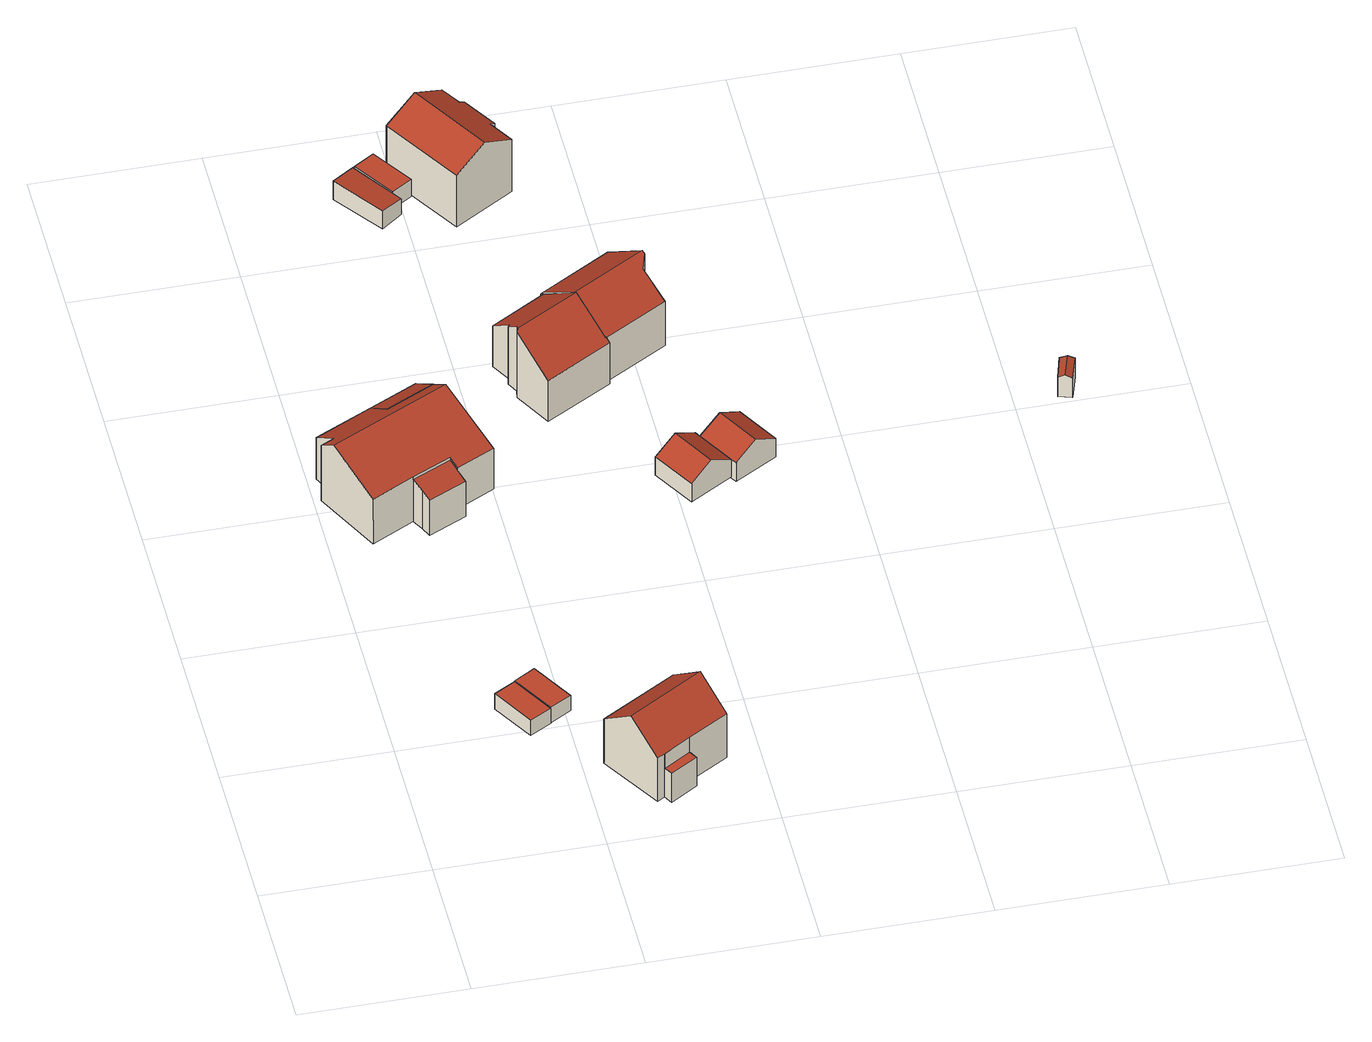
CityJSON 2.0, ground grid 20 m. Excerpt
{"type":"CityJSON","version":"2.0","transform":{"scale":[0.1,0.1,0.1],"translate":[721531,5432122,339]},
"CityObjects":{
"building1":{"type":"Building","attributes":{"Gemeindeschluessel":"09375199","HoeheDach":"343.941","HoeheGrund":"341.650","Methode":"1000","NiedrigsteTraufeDesGebaeudes":"343.941","Geometrietyp2DReferenz":"3000","measuredHeight":2.29,"function":"31001_2000","roofType":"1000"},"geometry":[{"type":"Solid","lod":"2","boundaries":[[[[0,1,2,3]],[[4,5,6,7]],[[3,2,5,4]],[[1,6,5,2]],[[3,4,7,0]],[[7,6,1,0]]]],"semantics":{"surfaces":[{"type":"WallSurface","Flaeche":"13.695","Z_MAX":"2.291","Z_MAX_ASL":"343.941","Z_MIN":"0.000","Z_MIN_ASL":"341.650"},{"type":"WallSurface","Flaeche":"13.674","Z_MAX":"2.291","Z_MAX_ASL":"343.941","Z_MIN":"0.000","Z_MIN_ASL":"341.650"},{"type":"WallSurface","Flaeche":"6.847","Z_MAX":"2.291","Z_MAX_ASL":"343.941","Z_MIN":"0.000","Z_MIN_ASL":"341.650"},{"type":"RoofSurface","Dachneigung":"90.000","Dachorientierung":"-1.000","Flaeche":"17.864","Z_MAX":"2.291","Z_MAX_ASL":"343.941","Z_MIN":"2.291","Z_MIN_ASL":"343.941"},{"type":"GroundSurface","Flaeche":"17.864","Z_MAX":"0.000","Z_MAX_ASL":"341.650","Z_MIN":"0.000","Z_MIN_ASL":"341.650"},{"type":"WallSurface","Flaeche":"6.856","Z_MAX":"2.291","Z_MAX_ASL":"343.941","Z_MIN":"0.000","Z_MIN_ASL":"341.650"}],"values":[[0,1,2,3,4,5]]}}]},
"building2":{"type":"Building","attributes":{"Gemeindeschluessel":"09375199","HoeheDach":"343.956","HoeheGrund":"341.670","Methode":"1000","NiedrigsteTraufeDesGebaeudes":"343.956","Geometrietyp2DReferenz":"3000","measuredHeight":2.29,"function":"31001_2000","roofType":"1000"},"geometry":[{"type":"Solid","lod":"2","boundaries":[[[[8,9,10,11]],[[12,13,14,15]],[[15,14,9,8]],[[9,14,13,10]],[[11,12,15,8]],[[11,10,13,12]]]],"semantics":{"surfaces":[{"type":"WallSurface","Flaeche":"13.644","Z_MAX":"2.286","Z_MAX_ASL":"343.956","Z_MIN":"0.000","Z_MIN_ASL":"341.670"},{"type":"WallSurface","Flaeche":"13.655","Z_MAX":"2.286","Z_MAX_ASL":"343.956","Z_MIN":"0.000","Z_MIN_ASL":"341.670"},{"type":"WallSurface","Flaeche":"6.831","Z_MAX":"2.286","Z_MAX_ASL":"343.956","Z_MIN":"0.000","Z_MIN_ASL":"341.670"},{"type":"RoofSurface","Dachneigung":"90.000","Dachorientierung":"-1.000","Flaeche":"17.817","Z_MAX":"2.286","Z_MAX_ASL":"343.956","Z_MIN":"2.286","Z_MIN_ASL":"343.956"},{"type":"GroundSurface","Flaeche":"17.817","Z_MAX":"0.000","Z_MAX_ASL":"341.670","Z_MIN":"0.000","Z_MIN_ASL":"341.670"},{"type":"WallSurface","Flaeche":"6.811","Z_MAX":"2.286","Z_MAX_ASL":"343.956","Z_MIN":"0.000","Z_MIN_ASL":"341.670"}],"values":[[0,1,2,3,4,5]]}}]},
"building3":{"type":"Building","attributes":{"Gemeindeschluessel":"09375199","HoeheDach":"352.050","HoeheGrund":"342.250","Methode":"2000","NiedrigsteTraufeDesGebaeudes":"347.508","Geometrietyp2DReferenz":"3000","measuredHeight":9.8,"function":"31001_1000","roofType":"3100"},"address":[{"Country":"Germany","Locality":"Sinzing","ThoroughfareName":"Eilsbrunner Straße 4"}],"geometry":[{"type":"Solid","lod":"2","boundaries":[[[[16,17,18,19]],[[20,21,22,19,18]],[[23,24,25,26,27]],[[28,29,22,21]],[[26,25,18,17,30,31,32]],[[33,34,31,30,35]],[[33,35,36,37]],[[20,18,25,24]],[[34,38,39,32,31]],[[33,37,28,21,20,24,23,40,41,42,43,38,34]],[[44,41,40,45]],[[22,29,36,35,16,19]],[[37,36,29,28]],[[46,43,42,47]],[[35,30,17,16]],[[26,32,39,46,47,44,45,27]],[[43,46,39,38]],[[41,44,47,42]],[[23,27,45,40]]]],"semantics":{"surfaces":[{"type":"WallSurface","Flaeche":"2.490","Z_MAX":"6.780","Z_MAX_ASL":"349.030","Z_MIN":"6.300","Z_MIN_ASL":"348.550"},{"type":"WallSurface","Flaeche":"8.983","Z_MAX":"6.798","Z_MAX_ASL":"349.049","Z_MIN":"0.000","Z_MIN_ASL":"342.250"},{"type":"WallSurface","Flaeche":"77.847","Z_MAX":"9.800","Z_MAX_ASL":"352.050","Z_MIN":"0.000","Z_MIN_ASL":"342.250"},{"type":"WallSurface","Flaeche":"8.106","Z_MAX":"5.784","Z_MAX_ASL":"348.034","Z_MIN":"0.000","Z_MIN_ASL":"342.250"},{"type":"RoofSurface","Dachneigung":"66.758","Dachorientierung":"155.819","Flaeche":"130.863","Z_MAX":"9.800","Z_MAX_ASL":"352.050","Z_MIN":"6.162","Z_MIN_ASL":"348.412"},{"type":"WallSurface","Flaeche":"31.859","Z_MAX":"6.162","Z_MAX_ASL":"348.412","Z_MIN":"0.000","Z_MIN_ASL":"342.250"},{"type":"WallSurface","Flaeche":"39.347","Z_MAX":"6.799","Z_MAX_ASL":"349.049","Z_MIN":"0.000","Z_MIN_ASL":"342.250"},{"type":"WallSurface","Flaeche":"87.368","Z_MAX":"9.800","Z_MAX_ASL":"352.050","Z_MIN":"0.000","Z_MIN_ASL":"342.250"},{"type":"GroundSurface","Flaeche":"195.209","Z_MAX":"0.000","Z_MAX_ASL":"342.250","Z_MIN":"0.000","Z_MIN_ASL":"342.250"},{"type":"WallSurface","Flaeche":"22.751","Z_MAX":"8.327","Z_MAX_ASL":"350.577","Z_MIN":"0.000","Z_MIN_ASL":"342.250"},{"type":"RoofSurface","Dachneigung":"70.278","Dachorientierung":"155.819","Flaeche":"15.933","Z_MAX":"6.300","Z_MAX_ASL":"348.550","Z_MIN":"5.258","Z_MIN_ASL":"347.508"},{"type":"WallSurface","Flaeche":"26.970","Z_MAX":"5.258","Z_MAX_ASL":"347.508","Z_MIN":"0.000","Z_MIN_ASL":"342.250"},{"type":"WallSurface","Flaeche":"22.879","Z_MAX":"8.295","Z_MAX_ASL":"350.545","Z_MIN":"0.000","Z_MIN_ASL":"342.250"},{"type":"WallSurface","Flaeche":"0.617","Z_MAX":"6.780","Z_MAX_ASL":"349.030","Z_MIN":"5.784","Z_MIN_ASL":"348.034"},{"type":"RoofSurface","Dachneigung":"55.981","Dachorientierung":"335.820","Flaeche":"72.351","Z_MAX":"9.800","Z_MAX_ASL":"352.050","Z_MIN":"6.158","Z_MIN_ASL":"348.408"},{"type":"WallSurface","Flaeche":"54.484","Z_MAX":"8.328","Z_MAX_ASL":"350.578","Z_MIN":"0.000","Z_MIN_ASL":"342.250"},{"type":"WallSurface","Flaeche":"48.245","Z_MAX":"6.214","Z_MAX_ASL":"348.464","Z_MIN":"0.000","Z_MIN_ASL":"342.250"},{"type":"WallSurface","Flaeche":"14.571","Z_MAX":"8.327","Z_MAX_ASL":"350.577","Z_MIN":"0.000","Z_MIN_ASL":"342.250"}],"values":[[0,1,2,3,4,5,3,6,7,8,9,10,11,12,13,14,15,16,17]]}}]},
"building4":{"type":"Building","attributes":{"Gemeindeschluessel":"09375199","HoeheDach":"353.490","HoeheGrund":"343.390","Methode":"2000","NiedrigsteTraufeDesGebaeudes":"347.762","Geometrietyp2DReferenz":"3000","measuredHeight":10.1,"function":"31001_1000","roofType":"3100"},"address":[{"Country":"Germany","Locality":"Sinzing","ThoroughfareName":"Eilsbrunner Straße 1"}],"geometry":[{"type":"Solid","lod":"2","boundaries":[[[[48,49,50,51]],[[52,51,50,53,54]],[[55,56,57,58]],[[59,60,61,62,54,63]],[[64,65,59,63,66]],[[66,63,54,53]],[[64,48,51,52,67,55,58,65]],[[61,60,57,56]],[[64,66,49,48]],[[52,54,62,67]],[[50,49,66,53]],[[65,58,57,60,59]],[[55,67,62,61,56]]]],"semantics":{"surfaces":[{"type":"WallSurface","Flaeche":"16.809","Z_MAX":"4.373","Z_MAX_ASL":"347.763","Z_MIN":"-0.000","Z_MIN_ASL":"343.390"},{"type":"WallSurface","Flaeche":"5.209","Z_MAX":"6.652","Z_MAX_ASL":"350.042","Z_MIN":"-0.000","Z_MIN_ASL":"343.390"},{"type":"WallSurface","Flaeche":"70.870","Z_MAX":"6.679","Z_MAX_ASL":"350.069","Z_MIN":"-0.000","Z_MIN_ASL":"343.390"},{"type":"RoofSurface","Dachneigung":"51.914","Dachorientierung":"151.334","Flaeche":"59.351","Z_MAX":"10.100","Z_MAX_ASL":"353.490","Z_MIN":"6.640","Z_MIN_ASL":"350.030"},{"type":"WallSurface","Flaeche":"37.932","Z_MAX":"6.643","Z_MAX_ASL":"350.033","Z_MIN":"-0.000","Z_MIN_ASL":"343.390"},{"type":"WallSurface","Flaeche":"8.568","Z_MAX":"6.642","Z_MAX_ASL":"350.033","Z_MIN":"4.420","Z_MIN_ASL":"347.810"},{"type":"GroundSurface","Flaeche":"97.467","Z_MAX":"-0.000","Z_MAX_ASL":"343.390","Z_MIN":"-0.000","Z_MIN_ASL":"343.390"},{"type":"RoofSurface","Dachneigung":"51.914","Dachorientierung":"331.334","Flaeche":"58.805","Z_MAX":"10.100","Z_MAX_ASL":"353.490","Z_MIN":"6.679","Z_MIN_ASL":"350.069"},{"type":"WallSurface","Flaeche":"5.095","Z_MAX":"4.420","Z_MAX_ASL":"347.810","Z_MIN":"-0.000","Z_MIN_ASL":"343.390"},{"type":"WallSurface","Flaeche":"6.757","Z_MAX":"6.652","Z_MAX_ASL":"350.042","Z_MIN":"-0.000","Z_MIN_ASL":"343.390"},{"type":"RoofSurface","Dachneigung":"87.651","Dachorientierung":"151.334","Flaeche":"4.473","Z_MAX":"4.420","Z_MAX_ASL":"347.810","Z_MIN":"4.372","Z_MIN_ASL":"347.762"},{"type":"WallSurface","Flaeche":"73.546","Z_MAX":"10.100","Z_MAX_ASL":"353.490","Z_MIN":"-0.000","Z_MIN_ASL":"343.390"},{"type":"WallSurface","Flaeche":"73.493","Z_MAX":"10.100","Z_MAX_ASL":"353.490","Z_MIN":"-0.000","Z_MIN_ASL":"343.390"}],"values":[[0,1,2,3,4,5,6,7,8,9,10,11,12]]}}]},
"building5":{"type":"Building","attributes":{"Gemeindeschluessel":"09375199","HoeheDach":"350.647","HoeheGrund":"344.252","Methode":"1000","NiedrigsteTraufeDesGebaeudes":"348.342","Geometrietyp2DReferenz":"3000","measuredHeight":6.39,"function":"51009_1610","roofType":"2100"},"geometry":[{"type":"Solid","lod":"2","boundaries":[[[[68,39,69,47]],[[70,39,68,71]],[[72,69,39,70]],[[71,68,47,73]],[[73,47,69,72]],[[73,72,70,71]]]],"semantics":{"surfaces":[{"type":"RoofSurface","Dachneigung":"54.946","Dachorientierung":"334.000","Flaeche":"25.762","Z_MAX":"6.395","Z_MAX_ASL":"350.647","Z_MIN":"4.090","Z_MIN_ASL":"348.342"},{"type":"WallSurface","Flaeche":"41.949","Z_MAX":"6.395","Z_MAX_ASL":"350.647","Z_MIN":"0.000","Z_MIN_ASL":"344.252"},{"type":"WallSurface","Flaeche":"17.228","Z_MAX":"6.395","Z_MAX_ASL":"350.647","Z_MIN":"0.000","Z_MIN_ASL":"344.252"},{"type":"WallSurface","Flaeche":"16.732","Z_MAX":"6.395","Z_MAX_ASL":"350.647","Z_MIN":"0.000","Z_MIN_ASL":"344.252"},{"type":"WallSurface","Flaeche":"26.914","Z_MAX":"4.173","Z_MAX_ASL":"348.425","Z_MIN":"0.000","Z_MIN_ASL":"344.252"},{"type":"GroundSurface","Flaeche":"21.089","Z_MAX":"0.000","Z_MAX_ASL":"344.252","Z_MIN":"0.000","Z_MIN_ASL":"344.252"}],"values":[[0,1,2,3,4,5]]}}]},
"building6":{"type":"Building","attributes":{"Gemeindeschluessel":"09375199","HoeheDach":"348.081","HoeheGrund":"345.280","Methode":"1000","NiedrigsteTraufeDesGebaeudes":"347.749","Geometrietyp2DReferenz":"3000","measuredHeight":2.8,"function":"31001_2463","roofType":"1000","storeysAboveGround":1},"geometry":[{"type":"Solid","lod":"2","boundaries":[[[[74,75,76,77]],[[74,77,78,79]],[[80,79,78,81]],[[75,74,79,80]],[[81,78,77,76]],[[76,75,80,81]]]],"semantics":{"surfaces":[{"type":"WallSurface","Flaeche":"9.044","Z_MAX":"2.801","Z_MAX_ASL":"348.081","Z_MIN":"0.000","Z_MIN_ASL":"345.280"},{"type":"RoofSurface","Dachneigung":"84.469","Dachorientierung":"55.780","Flaeche":"24.666","Z_MAX":"2.801","Z_MAX_ASL":"348.081","Z_MIN":"2.469","Z_MIN_ASL":"347.749"},{"type":"WallSurface","Flaeche":"8.264","Z_MAX":"2.774","Z_MAX_ASL":"348.054","Z_MIN":"0.000","Z_MIN_ASL":"345.280"},{"type":"WallSurface","Flaeche":"18.432","Z_MAX":"2.469","Z_MAX_ASL":"347.749","Z_MIN":"0.000","Z_MIN_ASL":"345.280"},{"type":"WallSurface","Flaeche":"20.784","Z_MAX":"2.801","Z_MAX_ASL":"348.081","Z_MIN":"0.000","Z_MIN_ASL":"345.280"},{"type":"GroundSurface","Flaeche":"24.551","Z_MAX":"0.000","Z_MAX_ASL":"345.280","Z_MIN":"0.000","Z_MIN_ASL":"345.280"}],"values":[[0,1,2,3,4,5]]}}]},
"building7":{"type":"Building","attributes":{"Gemeindeschluessel":"09375199","HoeheDach":"347.780","HoeheGrund":"345.240","Methode":"1000","NiedrigsteTraufeDesGebaeudes":"347.780","Geometrietyp2DReferenz":"3000","measuredHeight":2.54,"function":"31001_2000","roofType":"1000"},"geometry":[{"type":"Solid","lod":"2","boundaries":[[[[82,83,84,85]],[[83,86,87,84]],[[85,84,87,88]],[[88,87,86,89]],[[89,86,83,82]],[[85,88,89,82]]]],"semantics":{"surfaces":[{"type":"WallSurface","Flaeche":"15.252","Z_MAX":"2.540","Z_MAX_ASL":"347.780","Z_MIN":"0.000","Z_MIN_ASL":"345.240"},{"type":"RoofSurface","Dachneigung":"90.000","Dachorientierung":"-1.000","Flaeche":"17.904","Z_MAX":"2.540","Z_MAX_ASL":"347.780","Z_MIN":"2.540","Z_MIN_ASL":"347.780"},{"type":"WallSurface","Flaeche":"7.574","Z_MAX":"2.540","Z_MAX_ASL":"347.780","Z_MIN":"0.000","Z_MIN_ASL":"345.240"},{"type":"WallSurface","Flaeche":"15.254","Z_MAX":"2.540","Z_MAX_ASL":"347.780","Z_MIN":"0.000","Z_MIN_ASL":"345.240"},{"type":"WallSurface","Flaeche":"7.572","Z_MAX":"2.540","Z_MAX_ASL":"347.780","Z_MIN":"0.000","Z_MIN_ASL":"345.240"},{"type":"GroundSurface","Flaeche":"17.904","Z_MAX":"0.000","Z_MAX_ASL":"345.240","Z_MIN":"0.000","Z_MIN_ASL":"345.240"}],"values":[[0,1,2,3,4,5]]}}]},
"building8":{"type":"Building","attributes":{"Gemeindeschluessel":"09375199","HoeheDach":"351.660","HoeheGrund":"341.490","Methode":"2000","NiedrigsteTraufeDesGebaeudes":"347.653","Geometrietyp2DReferenz":"3000","measuredHeight":10.17,"function":"31001_1000","roofType":"3100"},"address":[{"Country":"Germany","Locality":"Sinzing","ThoroughfareName":"Eilsbrunner Straße 2a"}],"geometry":[{"type":"Solid","lod":"2","boundaries":[[[[90,91,92,93,94,95,96,97,98,99,100]],[[99,101,102,100]],[[91,103,104,92]],[[90,105,106,103,91]],[[96,107,108,97]],[[95,109,110,107,96]],[[92,104,111,93]],[[112,108,107,110,106,105,102,101]],[[97,108,112,98]],[[113,111,104,103,106,110,109]],[[93,111,113,94]],[[94,113,109,95]],[[98,112,101,99]],[[100,102,105,90]]]],"semantics":{"surfaces":[{"type":"GroundSurface","Flaeche":"93.908","Z_MAX":"0.000","Z_MAX_ASL":"341.490","Z_MIN":"0.000","Z_MIN_ASL":"341.490"},{"type":"WallSurface","Flaeche":"47.505","Z_MAX":"6.256","Z_MAX_ASL":"347.746","Z_MIN":"0.000","Z_MIN_ASL":"341.490"},{"type":"WallSurface","Flaeche":"0.806","Z_MAX":"6.670","Z_MAX_ASL":"348.160","Z_MIN":"0.000","Z_MIN_ASL":"341.490"},{"type":"WallSurface","Flaeche":"85.715","Z_MAX":"10.170","Z_MAX_ASL":"351.660","Z_MIN":"0.000","Z_MIN_ASL":"341.490"},{"type":"WallSurface","Flaeche":"14.115","Z_MAX":"9.783","Z_MAX_ASL":"351.273","Z_MIN":"0.000","Z_MIN_ASL":"341.490"},{"type":"WallSurface","Flaeche":"10.546","Z_MAX":"10.170","Z_MAX_ASL":"351.660","Z_MIN":"0.000","Z_MIN_ASL":"341.490"},{"type":"WallSurface","Flaeche":"4.254","Z_MAX":"6.667","Z_MAX_ASL":"348.157","Z_MIN":"0.000","Z_MIN_ASL":"341.490"},{"type":"RoofSurface","Dachneigung":"54.035","Dachorientierung":"333.021","Flaeche":"54.030","Z_MAX":"10.170","Z_MAX_ASL":"351.660","Z_MIN":"6.163","Z_MIN_ASL":"347.653"},{"type":"WallSurface","Flaeche":"7.278","Z_MAX":"8.673","Z_MAX_ASL":"350.163","Z_MIN":"0.000","Z_MIN_ASL":"341.490"},{"type":"RoofSurface","Dachneigung":"54.036","Dachorientierung":"153.021","Flaeche":"61.994","Z_MAX":"10.170","Z_MAX_ASL":"351.660","Z_MIN":"6.186","Z_MIN_ASL":"347.676"},{"type":"WallSurface","Flaeche":"57.408","Z_MAX":"6.186","Z_MAX_ASL":"347.676","Z_MIN":"0.000","Z_MIN_ASL":"341.490"},{"type":"WallSurface","Flaeche":"42.571","Z_MAX":"10.002","Z_MAX_ASL":"351.492","Z_MIN":"0.000","Z_MIN_ASL":"341.490"},{"type":"WallSurface","Flaeche":"19.883","Z_MAX":"8.245","Z_MAX_ASL":"349.735","Z_MIN":"0.000","Z_MIN_ASL":"341.490"},{"type":"WallSurface","Flaeche":"0.531","Z_MAX":"6.172","Z_MAX_ASL":"347.662","Z_MIN":"0.000","Z_MIN_ASL":"341.490"}],"values":[[0,1,2,3,4,5,6,7,8,9,10,11,12,13]]}}]},
"building9":{"type":"Building","attributes":{"Gemeindeschluessel":"09375199","HoeheDach":"353.025","HoeheGrund":"342.750","Methode":"2000","NiedrigsteTraufeDesGebaeudes":"350.295","Geometrietyp2DReferenz":"3000","measuredHeight":10.28,"function":"31001_1000","roofType":"3100"},"address":[{"Country":"Germany","Locality":"Sinzing","ThoroughfareName":"Am Hang 16"}],"geometry":[{"type":"Solid","lod":"2","boundaries":[[[[114,115,116,117,118]],[[119,120,121,122]],[[123,124,117,116]],[[122,121,125,126]],[[127,128,129,130]],[[124,125,121,120,129,128,118,117]],[[130,129,120,119]],[[131,123,116,115]],[[114,118,128,127]],[[131,126,125,124,123]],[[131,115,114,127,130,119,122,126]]]],"semantics":{"surfaces":[{"type":"WallSurface","Flaeche":"77.724","Z_MAX":"10.275","Z_MAX_ASL":"353.025","Z_MIN":"0.000","Z_MIN_ASL":"342.750"},{"type":"WallSurface","Flaeche":"5.226","Z_MAX":"7.916","Z_MAX_ASL":"350.666","Z_MIN":"0.000","Z_MIN_ASL":"342.750"},{"type":"RoofSurface","Dachneigung":"61.257","Dachorientierung":"240.907","Flaeche":"54.978","Z_MAX":"10.275","Z_MAX_ASL":"353.025","Z_MIN":"7.937","Z_MIN_ASL":"350.687"},{"type":"WallSurface","Flaeche":"27.713","Z_MAX":"7.918","Z_MAX_ASL":"350.668","Z_MIN":"0.000","Z_MIN_ASL":"342.750"},{"type":"WallSurface","Flaeche":"5.296","Z_MAX":"7.921","Z_MAX_ASL":"350.671","Z_MIN":"0.000","Z_MIN_ASL":"342.750"},{"type":"RoofSurface","Dachneigung":"61.257","Dachorientierung":"60.906","Flaeche":"59.454","Z_MAX":"10.275","Z_MAX_ASL":"353.025","Z_MIN":"7.545","Z_MIN_ASL":"350.295"},{"type":"WallSurface","Flaeche":"37.392","Z_MAX":"7.546","Z_MAX_ASL":"350.296","Z_MIN":"0.000","Z_MIN_ASL":"342.750"},{"type":"WallSurface","Flaeche":"89.904","Z_MAX":"7.946","Z_MAX_ASL":"350.696","Z_MIN":"0.000","Z_MIN_ASL":"342.750"},{"type":"WallSurface","Flaeche":"22.944","Z_MAX":"7.922","Z_MAX_ASL":"350.672","Z_MIN":"0.000","Z_MIN_ASL":"342.750"},{"type":"WallSurface","Flaeche":"77.925","Z_MAX":"10.275","Z_MAX_ASL":"353.025","Z_MIN":"0.000","Z_MIN_ASL":"342.750"},{"type":"GroundSurface","Flaeche":"100.332","Z_MAX":"0.000","Z_MAX_ASL":"342.750","Z_MIN":"0.000","Z_MIN_ASL":"342.750"}],"values":[[0,1,2,3,4,5,6,7,8,9,10]]}}]},
"building10":{"type":"Building","attributes":{"Gemeindeschluessel":"09375199","HoeheDach":"345.258","HoeheGrund":"340.800","Methode":"1000","NiedrigsteTraufeDesGebaeudes":"343.542","Geometrietyp2DReferenz":"3000","measuredHeight":4.46,"function":"31001_2000","roofType":"3100"},"geometry":[{"type":"Solid","lod":"2","boundaries":[[[[132,133,134,135]],[[136,137,134,133,138]],[[139,140,141,142]],[[143,137,136,140,139]],[[140,136,138,141]],[[142,141,138,133,132]],[[142,132,135,143,139]],[[135,134,137,143]]]],"semantics":{"surfaces":[{"type":"WallSurface","Flaeche":"2.232","Z_MAX":"2.743","Z_MAX_ASL":"343.543","Z_MIN":"0.000","Z_MIN_ASL":"340.800"},{"type":"RoofSurface","Dachneigung":"60.335","Dachorientierung":"59.808","Flaeche":"20.777","Z_MAX":"4.458","Z_MAX_ASL":"345.258","Z_MIN":"2.742","Z_MIN_ASL":"343.542"},{"type":"WallSurface","Flaeche":"16.391","Z_MAX":"2.742","Z_MAX_ASL":"343.542","Z_MIN":"0.000","Z_MIN_ASL":"340.800"},{"type":"WallSurface","Flaeche":"21.696","Z_MAX":"4.458","Z_MAX_ASL":"345.258","Z_MIN":"0.000","Z_MIN_ASL":"340.800"},{"type":"RoofSurface","Dachneigung":"60.347","Dachorientierung":"239.807","Flaeche":"20.752","Z_MAX":"4.458","Z_MAX_ASL":"345.258","Z_MIN":"2.742","Z_MIN_ASL":"343.542"},{"type":"GroundSurface","Flaeche":"36.089","Z_MAX":"0.000","Z_MAX_ASL":"340.800","Z_MIN":"0.000","Z_MIN_ASL":"340.800"},{"type":"WallSurface","Flaeche":"14.223","Z_MAX":"2.743","Z_MAX_ASL":"343.543","Z_MIN":"0.000","Z_MIN_ASL":"340.800"}],"values":[[0,1,2,3,4,3,5,6]]}}]},
"building11":{"type":"Building","attributes":{"Gemeindeschluessel":"09375199","HoeheDach":"351.680","HoeheGrund":"341.360","Methode":"2000","NiedrigsteTraufeDesGebaeudes":"347.636","Geometrietyp2DReferenz":"3000","measuredHeight":10.32,"function":"31001_1000","roofType":"3100"},"address":[{"Country":"Germany","Locality":"Sinzing","ThoroughfareName":"Eilsbrunner Straße 2"}],"geometry":[{"type":"Solid","lod":"2","boundaries":[[[[144,145,146,147,148]],[[149,150,151,152]],[[153,154,155,156]],[[157,158,150,149]],[[152,151,145,144]],[[156,155,159,160]],[[148,147,161,162]],[[162,161,154,153]],[[150,158,163,146,145,151]],[[144,148,162,153,156,160,157,149,152]],[[159,155,154,161,147,146,163]],[[160,159,163,158,157]]]],"semantics":{"surfaces":[{"type":"WallSurface","Flaeche":"51.171","Z_MAX":"10.320","Z_MAX_ASL":"351.680","Z_MIN":"0.000","Z_MIN_ASL":"341.360"},{"type":"WallSurface","Flaeche":"2.467","Z_MAX":"6.549","Z_MAX_ASL":"347.909","Z_MIN":"0.000","Z_MIN_ASL":"341.360"},{"type":"WallSurface","Flaeche":"59.360","Z_MAX":"6.743","Z_MAX_ASL":"348.103","Z_MIN":"0.000","Z_MIN_ASL":"341.360"},{"type":"WallSurface","Flaeche":"0.563","Z_MAX":"6.549","Z_MAX_ASL":"347.909","Z_MIN":"0.000","Z_MIN_ASL":"341.360"},{"type":"WallSurface","Flaeche":"63.945","Z_MAX":"6.276","Z_MAX_ASL":"347.636","Z_MIN":"0.000","Z_MIN_ASL":"341.360"},{"type":"WallSurface","Flaeche":"0.815","Z_MAX":"6.748","Z_MAX_ASL":"348.108","Z_MIN":"0.000","Z_MIN_ASL":"341.360"},{"type":"WallSurface","Flaeche":"15.852","Z_MAX":"10.045","Z_MAX_ASL":"351.405","Z_MIN":"0.000","Z_MIN_ASL":"341.360"},{"type":"WallSurface","Flaeche":"28.079","Z_MAX":"9.235","Z_MAX_ASL":"350.595","Z_MIN":"0.000","Z_MIN_ASL":"341.360"},{"type":"RoofSurface","Dachneigung":"54.602","Dachorientierung":"332.278","Flaeche":"70.597","Z_MAX":"10.320","Z_MAX_ASL":"351.680","Z_MIN":"6.276","Z_MIN_ASL":"347.636"},{"type":"GroundSurface","Flaeche":"103.642","Z_MAX":"0.000","Z_MAX_ASL":"341.360","Z_MIN":"0.000","Z_MIN_ASL":"341.360"},{"type":"RoofSurface","Dachneigung":"54.603","Dachorientierung":"152.278","Flaeche":"56.547","Z_MAX":"10.320","Z_MAX_ASL":"351.680","Z_MIN":"6.737","Z_MIN_ASL":"348.097"},{"type":"WallSurface","Flaeche":"87.741","Z_MAX":"10.320","Z_MAX_ASL":"351.680","Z_MIN":"0.000","Z_MIN_ASL":"341.360"}],"values":[[0,1,2,3,4,5,6,7,8,9,10,11]]}}]},
"building12":{"type":"Building","attributes":{"Gemeindeschluessel":"09375199","HoeheDach":"345.244","HoeheGrund":"340.740","Methode":"1000","NiedrigsteTraufeDesGebaeudes":"343.520","Geometrietyp2DReferenz":"3000","measuredHeight":4.5,"function":"31001_2000","roofType":"3100"},"geometry":[{"type":"Solid","lod":"2","boundaries":[[[[164,165,166,167]],[[168,134,167,166,169]],[[168,169,170,171,172]],[[137,173,164,167,134]],[[171,173,137,172]],[[170,165,164,173,171]],[[169,166,165,170]],[[172,137,134,168]]]],"semantics":{"surfaces":[{"type":"RoofSurface","Dachneigung":"60.118","Dachorientierung":"59.897","Flaeche":"20.789","Z_MAX":"4.504","Z_MAX_ASL":"345.244","Z_MIN":"2.781","Z_MIN_ASL":"343.521"},{"type":"WallSurface","Flaeche":"21.849","Z_MAX":"4.504","Z_MAX_ASL":"345.244","Z_MIN":"0.000","Z_MIN_ASL":"340.740"},{"type":"GroundSurface","Flaeche":"35.979","Z_MAX":"0.000","Z_MAX_ASL":"340.740","Z_MIN":"0.000","Z_MIN_ASL":"340.740"},{"type":"RoofSurface","Dachneigung":"60.116","Dachorientierung":"239.901","Flaeche":"20.708","Z_MAX":"4.504","Z_MAX_ASL":"345.244","Z_MIN":"2.780","Z_MIN_ASL":"343.520"},{"type":"WallSurface","Flaeche":"2.252","Z_MAX":"2.801","Z_MAX_ASL":"343.541","Z_MIN":"0.000","Z_MIN_ASL":"340.740"},{"type":"WallSurface","Flaeche":"21.751","Z_MAX":"4.504","Z_MAX_ASL":"345.244","Z_MIN":"0.000","Z_MIN_ASL":"340.740"},{"type":"WallSurface","Flaeche":"16.735","Z_MAX":"2.781","Z_MAX_ASL":"343.521","Z_MIN":"0.000","Z_MIN_ASL":"340.740"},{"type":"WallSurface","Flaeche":"14.430","Z_MAX":"2.785","Z_MAX_ASL":"343.525","Z_MIN":"0.000","Z_MIN_ASL":"340.740"}],"values":[[0,1,2,3,4,5,6,7]]}}]},
"building13":{"type":"Building","attributes":{"Gemeindeschluessel":"09375199","HoeheDach":"342.400","HoeheGrund":"339.130","Methode":"2000","NiedrigsteTraufeDesGebaeudes":"342.020","Geometrietyp2DReferenz":"3000","measuredHeight":3.27,"function":"51009_1610","roofType":"3100"},"geometry":[{"type":"Solid","lod":"2","boundaries":[[[[174,175,176,177,178]],[[179,177,176,180]],[[178,177,179,181]],[[180,176,175,182]],[[181,179,180,182,183]],[[174,178,181,183]],[[183,182,175,174]]]],"semantics":{"surfaces":[{"type":"WallSurface","Flaeche":"5.236","Z_MAX":"3.270","Z_MAX_ASL":"342.400","Z_MIN":"0.000","Z_MIN_ASL":"339.130"},{"type":"RoofSurface","Dachneigung":"66.047","Dachorientierung":"106.515","Flaeche":"3.074","Z_MAX":"3.270","Z_MAX_ASL":"342.400","Z_MIN":"2.890","Z_MIN_ASL":"342.020"},{"type":"WallSurface","Flaeche":"9.525","Z_MAX":"2.893","Z_MAX_ASL":"342.023","Z_MIN":"0.000","Z_MIN_ASL":"339.130"},{"type":"RoofSurface","Dachneigung":"66.039","Dachorientierung":"286.515","Flaeche":"3.075","Z_MAX":"3.270","Z_MAX_ASL":"342.400","Z_MIN":"2.892","Z_MIN_ASL":"342.022"},{"type":"WallSurface","Flaeche":"5.255","Z_MAX":"3.270","Z_MAX_ASL":"342.400","Z_MIN":"0.000","Z_MIN_ASL":"339.130"},{"type":"GroundSurface","Flaeche":"5.619","Z_MAX":"0.000","Z_MAX_ASL":"339.130","Z_MIN":"0.000","Z_MIN_ASL":"339.130"},{"type":"WallSurface","Flaeche":"9.562","Z_MAX":"2.892","Z_MAX_ASL":"342.022","Z_MIN":"0.000","Z_MIN_ASL":"339.130"}],"values":[[0,1,2,3,4,5,6]]}}]}
},
"vertices":[
[149,166,26],[149,166,49],[119,218,49],[119,218,26],[145,233,26],[145,233,49],[175,181,49],[175,181,26],
[175,181,27],[175,181,50],[145,233,50],[145,233,27],[171,248,27],[171,248,50],[201,196,50],[201,196,27],
[142,555,96],[142,555,100],[95,532,100],[95,532,96],[95,532,32],[102,519,32],[102,519,90],[2,588,32],[43,506,32],[43,506,100],[12,569,131],[2,588,116],[108,506,32],[108,506,85],[148,542,94],[194,565,94],[156,640,131],[148,542,32],[194,565,32],[148,542,90],[154,528,85],[154,528,32],[146,660,32],[146,660,116],[18,596,32],[4,624,32],[74,660,32],[87,631,32],[4,624,95],[18,596,116],[87,631,115],[74,660,94],
[308,26,44],[308,26,88],[275,6,88],[275,6,44],[269,16,44],[269,16,88],[269,16,110],[215,86,44],[215,86,111],[306,140,111],[306,140,44],[351,65,110],[329,103,145],[238,48,145],[260,11,110],[302,36,110],[302,36,44],[351,65,44],[302,36,88],[260,11,44],
[87,631,116],[132,689,93],[146,660,53],[87,631,53],[132,689,53],[74,660,53],
[141,1058,87],[141,1058,63],[114,1037,63],[114,1037,91],[158,977,91],[183,996,87],[183,996,63],[158,977,63],
[176,1008,62],[176,1008,88],[143,1058,88],[143,1058,62],[201,1024,88],[168,1074,88],[168,1074,62],[201,1024,62],
[304,809,25],[356,719,25],[357,719,25],[360,714,25],[279,668,25],[254,714,25],[256,725,25],[249,738,25],[252,746,25],[238,770,25],[304,808,25],[238,770,87],[304,808,87],[356,719,92],[357,719,92],[304,809,87],[332,761,127],[256,725,123],[249,738,112],[254,714,125],[255,717,127],[360,714,87],[252,746,107],[279,668,87],
[259,1130,38],[186,1086,38],[186,1086,117],[223,1108,140],[259,1130,117],[306,1067,38],[306,1067,113],[300,1063,117],[300,1063,38],[245,989,117],[282,1011,140],[318,1033,117],[318,1033,38],[274,1106,38],[274,1106,117],[280,1109,113],[280,1109,38],[245,989,38],
[431,594,18],[431,594,45],[435,587,45],[435,587,18],[435,527,63],[461,542,45],[405,579,63],[409,512,18],[409,512,45],[379,564,45],[379,564,18],[461,542,18],
[390,862,24],[390,862,86],[419,813,127],[421,810,124],[421,810,24],[304,808,24],[304,808,89],[302,811,86],[302,811,24],[434,763,24],[434,763,91],[357,719,91],[357,719,24],[304,809,24],[304,809,89],[356,719,91],[356,719,24],[416,794,116],[416,794,24],[331,762,127],
[491,550,62],[517,565,45],[487,617,45],[461,602,62],[435,587,17],[487,617,17],[517,565,17],[465,535,17],[461,542,17],[465,535,45],
[859,643,1],[859,643,30],[868,640,34],[876,638,30],[876,638,1],[866,606,30],[858,609,34],[866,606,1],[850,611,30],[850,611,1]
]}
